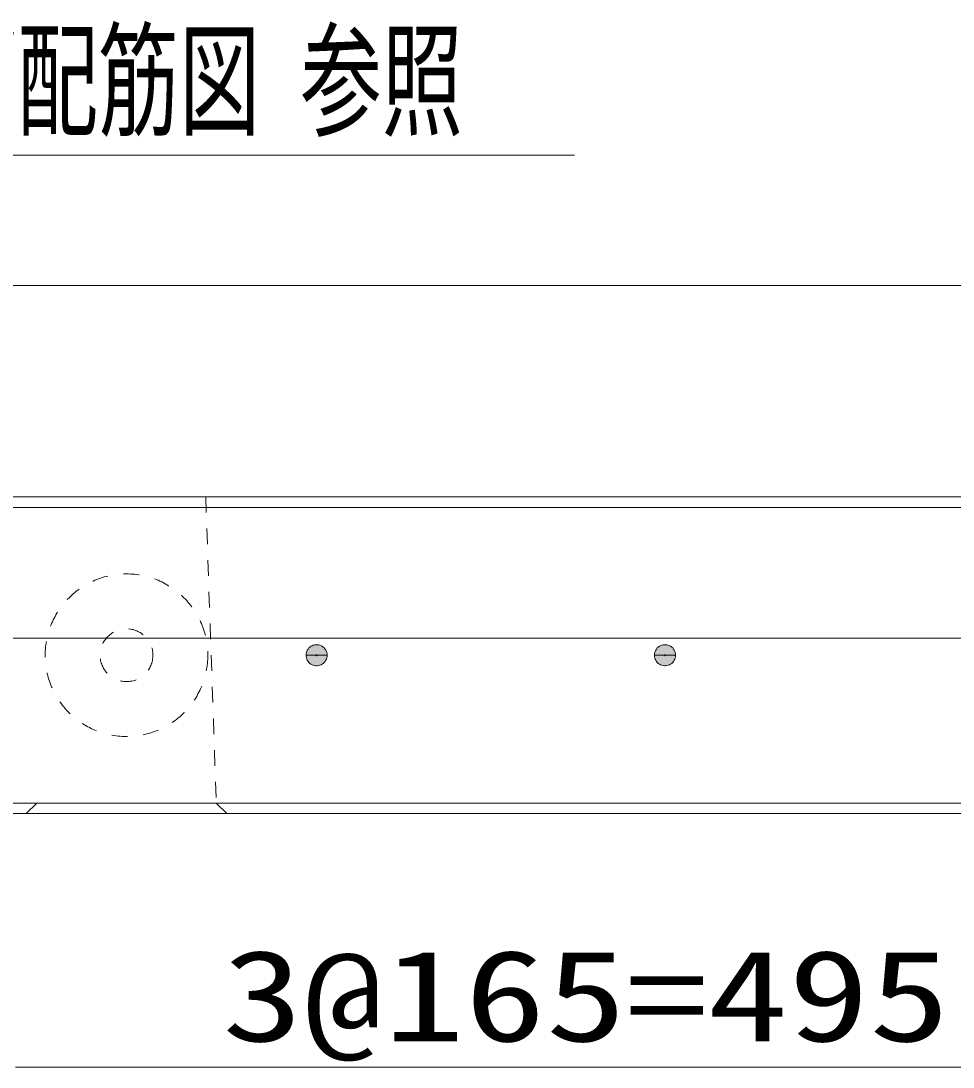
# Model space of a CAD drawing. Units: millimetres, scale not verified. Extents: x 0 to 6300, y 0 to 4455.
# Drawn here: x 1196.5 to 1637.9, y 2601.5 to 3096.8 of the extents above; entities that cross this region are included whole.
import ezdxf
from ezdxf.enums import TextEntityAlignment as Align

# ---------------------------------------------------------------- set-up
doc = ezdxf.new("R2010")
doc.units = ezdxf.units.MM
doc.header["$LTSCALE"] = 10
doc.linetypes.add('USER1', pattern=[1.5, 0.75, -0.75])
doc.linetypes.add('USER3', pattern=[0.75, 0.5, -0.25])
for name, color, linetype, lineweight in [('S-1', 2, 'USER1', 13), ('S-2', 3, 'Continuous', 13), ('S-4', 4, 'USER3', 13), ('S-5', 5, 'USER1', 13), ('S-Dim', 1, 'Continuous', 13)]:
    doc.layers.add(name, color=color, linetype=linetype, lineweight=lineweight)
doc.styles.add('ＭＳ ゴシック', font='')
doc.styles.get('ＭＳ ゴシック').set_extended_font_data('MS Gothic')

msp = doc.modelspace()

# ---------------------------------------------------------------- hatches: boundary and pattern name
at = {"layer": 'S-2'}
for points in [[(1341.5, 2796.5), (1341.46, 2797.13), (1341.34, 2797.74), (1341.15, 2798.34), (1340.88, 2798.91), (1340.55, 2799.44), (1340.14, 2799.92), (1339.69, 2800.35), (1339.18, 2800.72), (1338.63, 2801.02), (1338.05, 2801.25), (1337.44, 2801.41), (1336.81, 2801.49), (1336.19, 2801.49), (1335.56, 2801.41), (1334.95, 2801.25), (1334.37, 2801.02), (1333.82, 2800.72), (1333.31, 2800.35), (1332.86, 2799.92), (1332.45, 2799.44), (1332.12, 2798.91), (1331.85, 2798.34), (1331.66, 2797.74), (1331.54, 2797.13), (1331.5, 2796.5), (1336.25, 2796.5), (1336.25, 2796.53), (1336.26, 2796.56), (1336.27, 2796.59), (1336.28, 2796.62), (1336.3, 2796.65), (1336.32, 2796.67), (1336.34, 2796.69), (1336.37, 2796.71), (1336.39, 2796.73), (1336.42, 2796.74), (1336.45, 2796.74), (1336.48, 2796.75), (1336.52, 2796.75), (1336.55, 2796.74), (1336.58, 2796.74), (1336.61, 2796.73), (1336.63, 2796.71), (1336.66, 2796.69), (1336.68, 2796.67), (1336.7, 2796.65), (1336.72, 2796.62), (1336.73, 2796.59), (1336.74, 2796.56), (1336.75, 2796.53), (1336.75, 2796.5)], [(1506.5, 2796.5), (1506.46, 2797.13), (1506.34, 2797.74), (1506.15, 2798.34), (1505.88, 2798.91), (1505.55, 2799.44), (1505.14, 2799.92), (1504.69, 2800.35), (1504.18, 2800.72), (1503.63, 2801.02), (1503.05, 2801.25), (1502.44, 2801.41), (1501.81, 2801.49), (1501.19, 2801.49), (1500.56, 2801.41), (1499.95, 2801.25), (1499.37, 2801.02), (1498.82, 2800.72), (1498.31, 2800.35), (1497.86, 2799.92), (1497.45, 2799.44), (1497.12, 2798.91), (1496.85, 2798.34), (1496.66, 2797.74), (1496.54, 2797.13), (1496.5, 2796.5), (1501.25, 2796.5), (1501.25, 2796.53), (1501.26, 2796.56), (1501.27, 2796.59), (1501.28, 2796.62), (1501.3, 2796.65), (1501.32, 2796.67), (1501.34, 2796.69), (1501.37, 2796.71), (1501.39, 2796.73), (1501.42, 2796.74), (1501.45, 2796.74), (1501.48, 2796.75), (1501.52, 2796.75), (1501.55, 2796.74), (1501.58, 2796.74), (1501.61, 2796.73), (1501.63, 2796.71), (1501.66, 2796.69), (1501.68, 2796.67), (1501.7, 2796.65), (1501.72, 2796.62), (1501.73, 2796.59), (1501.74, 2796.56), (1501.75, 2796.53), (1501.75, 2796.5)], [(1331.5, 2796.5), (1331.54, 2795.87), (1331.66, 2795.26), (1331.85, 2794.66), (1332.12, 2794.09), (1332.45, 2793.56), (1332.86, 2793.08), (1333.31, 2792.65), (1333.82, 2792.28), (1334.37, 2791.98), (1334.95, 2791.74), (1335.56, 2791.59), (1336.19, 2791.51), (1336.81, 2791.51), (1337.44, 2791.59), (1338.05, 2791.74), (1338.63, 2791.98), (1339.18, 2792.28), (1339.69, 2792.65), (1340.14, 2793.08), (1340.55, 2793.56), (1340.88, 2794.09), (1341.15, 2794.66), (1341.34, 2795.26), (1341.46, 2795.87), (1341.5, 2796.5), (1336.75, 2796.5), (1336.75, 2796.47), (1336.74, 2796.44), (1336.73, 2796.41), (1336.72, 2796.38), (1336.7, 2796.35), (1336.68, 2796.33), (1336.66, 2796.31), (1336.63, 2796.29), (1336.61, 2796.27), (1336.58, 2796.26), (1336.55, 2796.25), (1336.52, 2796.25), (1336.48, 2796.25), (1336.45, 2796.25), (1336.42, 2796.26), (1336.39, 2796.27), (1336.37, 2796.29), (1336.34, 2796.31), (1336.32, 2796.33), (1336.3, 2796.35), (1336.28, 2796.38), (1336.27, 2796.41), (1336.26, 2796.44), (1336.25, 2796.47), (1336.25, 2796.5)], [(1496.5, 2796.5), (1496.54, 2795.87), (1496.66, 2795.26), (1496.85, 2794.66), (1497.12, 2794.09), (1497.45, 2793.56), (1497.86, 2793.08), (1498.31, 2792.65), (1498.82, 2792.28), (1499.37, 2791.98), (1499.95, 2791.74), (1500.56, 2791.59), (1501.19, 2791.51), (1501.81, 2791.51), (1502.44, 2791.59), (1503.05, 2791.74), (1503.63, 2791.98), (1504.18, 2792.28), (1504.69, 2792.65), (1505.14, 2793.08), (1505.55, 2793.56), (1505.88, 2794.09), (1506.15, 2794.66), (1506.34, 2795.26), (1506.46, 2795.87), (1506.5, 2796.5), (1501.75, 2796.5), (1501.75, 2796.47), (1501.74, 2796.44), (1501.73, 2796.41), (1501.72, 2796.38), (1501.7, 2796.35), (1501.68, 2796.33), (1501.66, 2796.31), (1501.63, 2796.29), (1501.61, 2796.27), (1501.58, 2796.26), (1501.55, 2796.25), (1501.52, 2796.25), (1501.48, 2796.25), (1501.45, 2796.25), (1501.42, 2796.26), (1501.39, 2796.27), (1501.37, 2796.29), (1501.34, 2796.31), (1501.32, 2796.33), (1501.3, 2796.35), (1501.28, 2796.38), (1501.27, 2796.41), (1501.26, 2796.44), (1501.25, 2796.47), (1501.25, 2796.5)]]:
    msp.add_hatch(color=256, dxfattribs=at).paths.add_polyline_path(points)

# ---------------------------------------------------------------- linework, layer by layer
at = {"layer": 'S-1', "linetype": 'Continuous'}
for p, q in [((747.5, 2971.5), (1746.5, 2971.5)), ((752.5, 2871.5), (1746.5, 2871.5)), ((747.5, 2866.5), (1746.5, 2866.5)), ((747.5, 2726.5), (1746.5, 2726.5)), ((752.5, 2721.5), (2740.5, 2721.5))]:
    msp.add_line(p, q, dxfattribs=at)
at = {"layer": 'S-1'}
msp.add_circle((1246.5, 2796.5), 38.5, dxfattribs=at)
at = {"layer": 'S-2'}
msp.add_line((876.5, 2804.5), (2720.5, 2804.5), dxfattribs=at)
for points in [[(1341.5, 2796.5), (1341.46, 2797.13), (1341.34, 2797.74), (1341.15, 2798.34), (1340.88, 2798.91), (1340.55, 2799.44), (1340.14, 2799.92), (1339.69, 2800.35), (1339.18, 2800.72), (1338.63, 2801.02), (1338.05, 2801.25), (1337.44, 2801.41), (1336.81, 2801.49), (1336.19, 2801.49), (1335.56, 2801.41), (1334.95, 2801.25), (1334.37, 2801.02), (1333.82, 2800.72), (1333.31, 2800.35), (1332.86, 2799.92), (1332.45, 2799.44), (1332.12, 2798.91), (1331.85, 2798.34), (1331.66, 2797.74), (1331.54, 2797.13), (1331.5, 2796.5), (1336.25, 2796.5), (1336.25, 2796.53), (1336.26, 2796.56), (1336.27, 2796.59), (1336.28, 2796.62), (1336.3, 2796.65), (1336.32, 2796.67), (1336.34, 2796.69), (1336.37, 2796.71), (1336.39, 2796.73), (1336.42, 2796.74), (1336.45, 2796.74), (1336.48, 2796.75), (1336.52, 2796.75), (1336.55, 2796.74), (1336.58, 2796.74), (1336.61, 2796.73), (1336.63, 2796.71), (1336.66, 2796.69), (1336.68, 2796.67), (1336.7, 2796.65), (1336.72, 2796.62), (1336.73, 2796.59), (1336.74, 2796.56), (1336.75, 2796.53), (1336.75, 2796.5)], [(1506.5, 2796.5), (1506.46, 2797.13), (1506.34, 2797.74), (1506.15, 2798.34), (1505.88, 2798.91), (1505.55, 2799.44), (1505.14, 2799.92), (1504.69, 2800.35), (1504.18, 2800.72), (1503.63, 2801.02), (1503.05, 2801.25), (1502.44, 2801.41), (1501.81, 2801.49), (1501.19, 2801.49), (1500.56, 2801.41), (1499.95, 2801.25), (1499.37, 2801.02), (1498.82, 2800.72), (1498.31, 2800.35), (1497.86, 2799.92), (1497.45, 2799.44), (1497.12, 2798.91), (1496.85, 2798.34), (1496.66, 2797.74), (1496.54, 2797.13), (1496.5, 2796.5), (1501.25, 2796.5), (1501.25, 2796.53), (1501.26, 2796.56), (1501.27, 2796.59), (1501.28, 2796.62), (1501.3, 2796.65), (1501.32, 2796.67), (1501.34, 2796.69), (1501.37, 2796.71), (1501.39, 2796.73), (1501.42, 2796.74), (1501.45, 2796.74), (1501.48, 2796.75), (1501.52, 2796.75), (1501.55, 2796.74), (1501.58, 2796.74), (1501.61, 2796.73), (1501.63, 2796.71), (1501.66, 2796.69), (1501.68, 2796.67), (1501.7, 2796.65), (1501.72, 2796.62), (1501.73, 2796.59), (1501.74, 2796.56), (1501.75, 2796.53), (1501.75, 2796.5)], [(1331.5, 2796.5), (1331.54, 2795.87), (1331.66, 2795.26), (1331.85, 2794.66), (1332.12, 2794.09), (1332.45, 2793.56), (1332.86, 2793.08), (1333.31, 2792.65), (1333.82, 2792.28), (1334.37, 2791.98), (1334.95, 2791.74), (1335.56, 2791.59), (1336.19, 2791.51), (1336.81, 2791.51), (1337.44, 2791.59), (1338.05, 2791.74), (1338.63, 2791.98), (1339.18, 2792.28), (1339.69, 2792.65), (1340.14, 2793.08), (1340.55, 2793.56), (1340.88, 2794.09), (1341.15, 2794.66), (1341.34, 2795.26), (1341.46, 2795.87), (1341.5, 2796.5), (1336.75, 2796.5), (1336.75, 2796.47), (1336.74, 2796.44), (1336.73, 2796.41), (1336.72, 2796.38), (1336.7, 2796.35), (1336.68, 2796.33), (1336.66, 2796.31), (1336.63, 2796.29), (1336.61, 2796.27), (1336.58, 2796.26), (1336.55, 2796.25), (1336.52, 2796.25), (1336.48, 2796.25), (1336.45, 2796.25), (1336.42, 2796.26), (1336.39, 2796.27), (1336.37, 2796.29), (1336.34, 2796.31), (1336.32, 2796.33), (1336.3, 2796.35), (1336.28, 2796.38), (1336.27, 2796.41), (1336.26, 2796.44), (1336.25, 2796.47), (1336.25, 2796.5)], [(1496.5, 2796.5), (1496.54, 2795.87), (1496.66, 2795.26), (1496.85, 2794.66), (1497.12, 2794.09), (1497.45, 2793.56), (1497.86, 2793.08), (1498.31, 2792.65), (1498.82, 2792.28), (1499.37, 2791.98), (1499.95, 2791.74), (1500.56, 2791.59), (1501.19, 2791.51), (1501.81, 2791.51), (1502.44, 2791.59), (1503.05, 2791.74), (1503.63, 2791.98), (1504.18, 2792.28), (1504.69, 2792.65), (1505.14, 2793.08), (1505.55, 2793.56), (1505.88, 2794.09), (1506.15, 2794.66), (1506.34, 2795.26), (1506.46, 2795.87), (1506.5, 2796.5), (1501.75, 2796.5), (1501.75, 2796.47), (1501.74, 2796.44), (1501.73, 2796.41), (1501.72, 2796.38), (1501.7, 2796.35), (1501.68, 2796.33), (1501.66, 2796.31), (1501.63, 2796.29), (1501.61, 2796.27), (1501.58, 2796.26), (1501.55, 2796.25), (1501.52, 2796.25), (1501.48, 2796.25), (1501.45, 2796.25), (1501.42, 2796.26), (1501.39, 2796.27), (1501.37, 2796.29), (1501.34, 2796.31), (1501.32, 2796.33), (1501.3, 2796.35), (1501.28, 2796.38), (1501.27, 2796.41), (1501.26, 2796.44), (1501.25, 2796.47), (1501.25, 2796.5)]]:
    msp.add_lwpolyline(points, close=True, dxfattribs=at)
at = {"layer": 'S-4', "linetype": 'USER1'}
msp.add_circle((1246.5, 2796.5), 12.5, dxfattribs=at)
at = {"layer": 'S-5'}
for p, q in [((1284, 2871.5), (1289, 2726.5)), ((1199, 2721.5), (1204, 2726.5)), ((1204, 2726.5), (1289, 2726.5)), ((1289, 2726.5), (1294, 2721.5))]:
    msp.add_line(p, q, dxfattribs=at)
at = {"layer": 'S-Dim'}
for p, q in [((956.78, 3033.31), (1458.68, 3033.31)), ((1194, 2601.5), (1644, 2601.5))]:
    msp.add_line(p, q, dxfattribs=at)

# ---------------------------------------------------------------- texts
at = {"layer": 'S-Dim', "style": 'ＭＳ ゴシック'}
for s, width, p in [('※支柱用孔部配筋図 参照', 0.65, (964.28, 3033.98)), ('3@165=495', 1.3, (1291.8, 2600.67))]:
    msp.add_text(s, height=43.3, dxfattribs=dict(at, width=width)).set_placement(p, align=Align.BOTTOM_LEFT)

doc.saveas('drawing.dxf')
